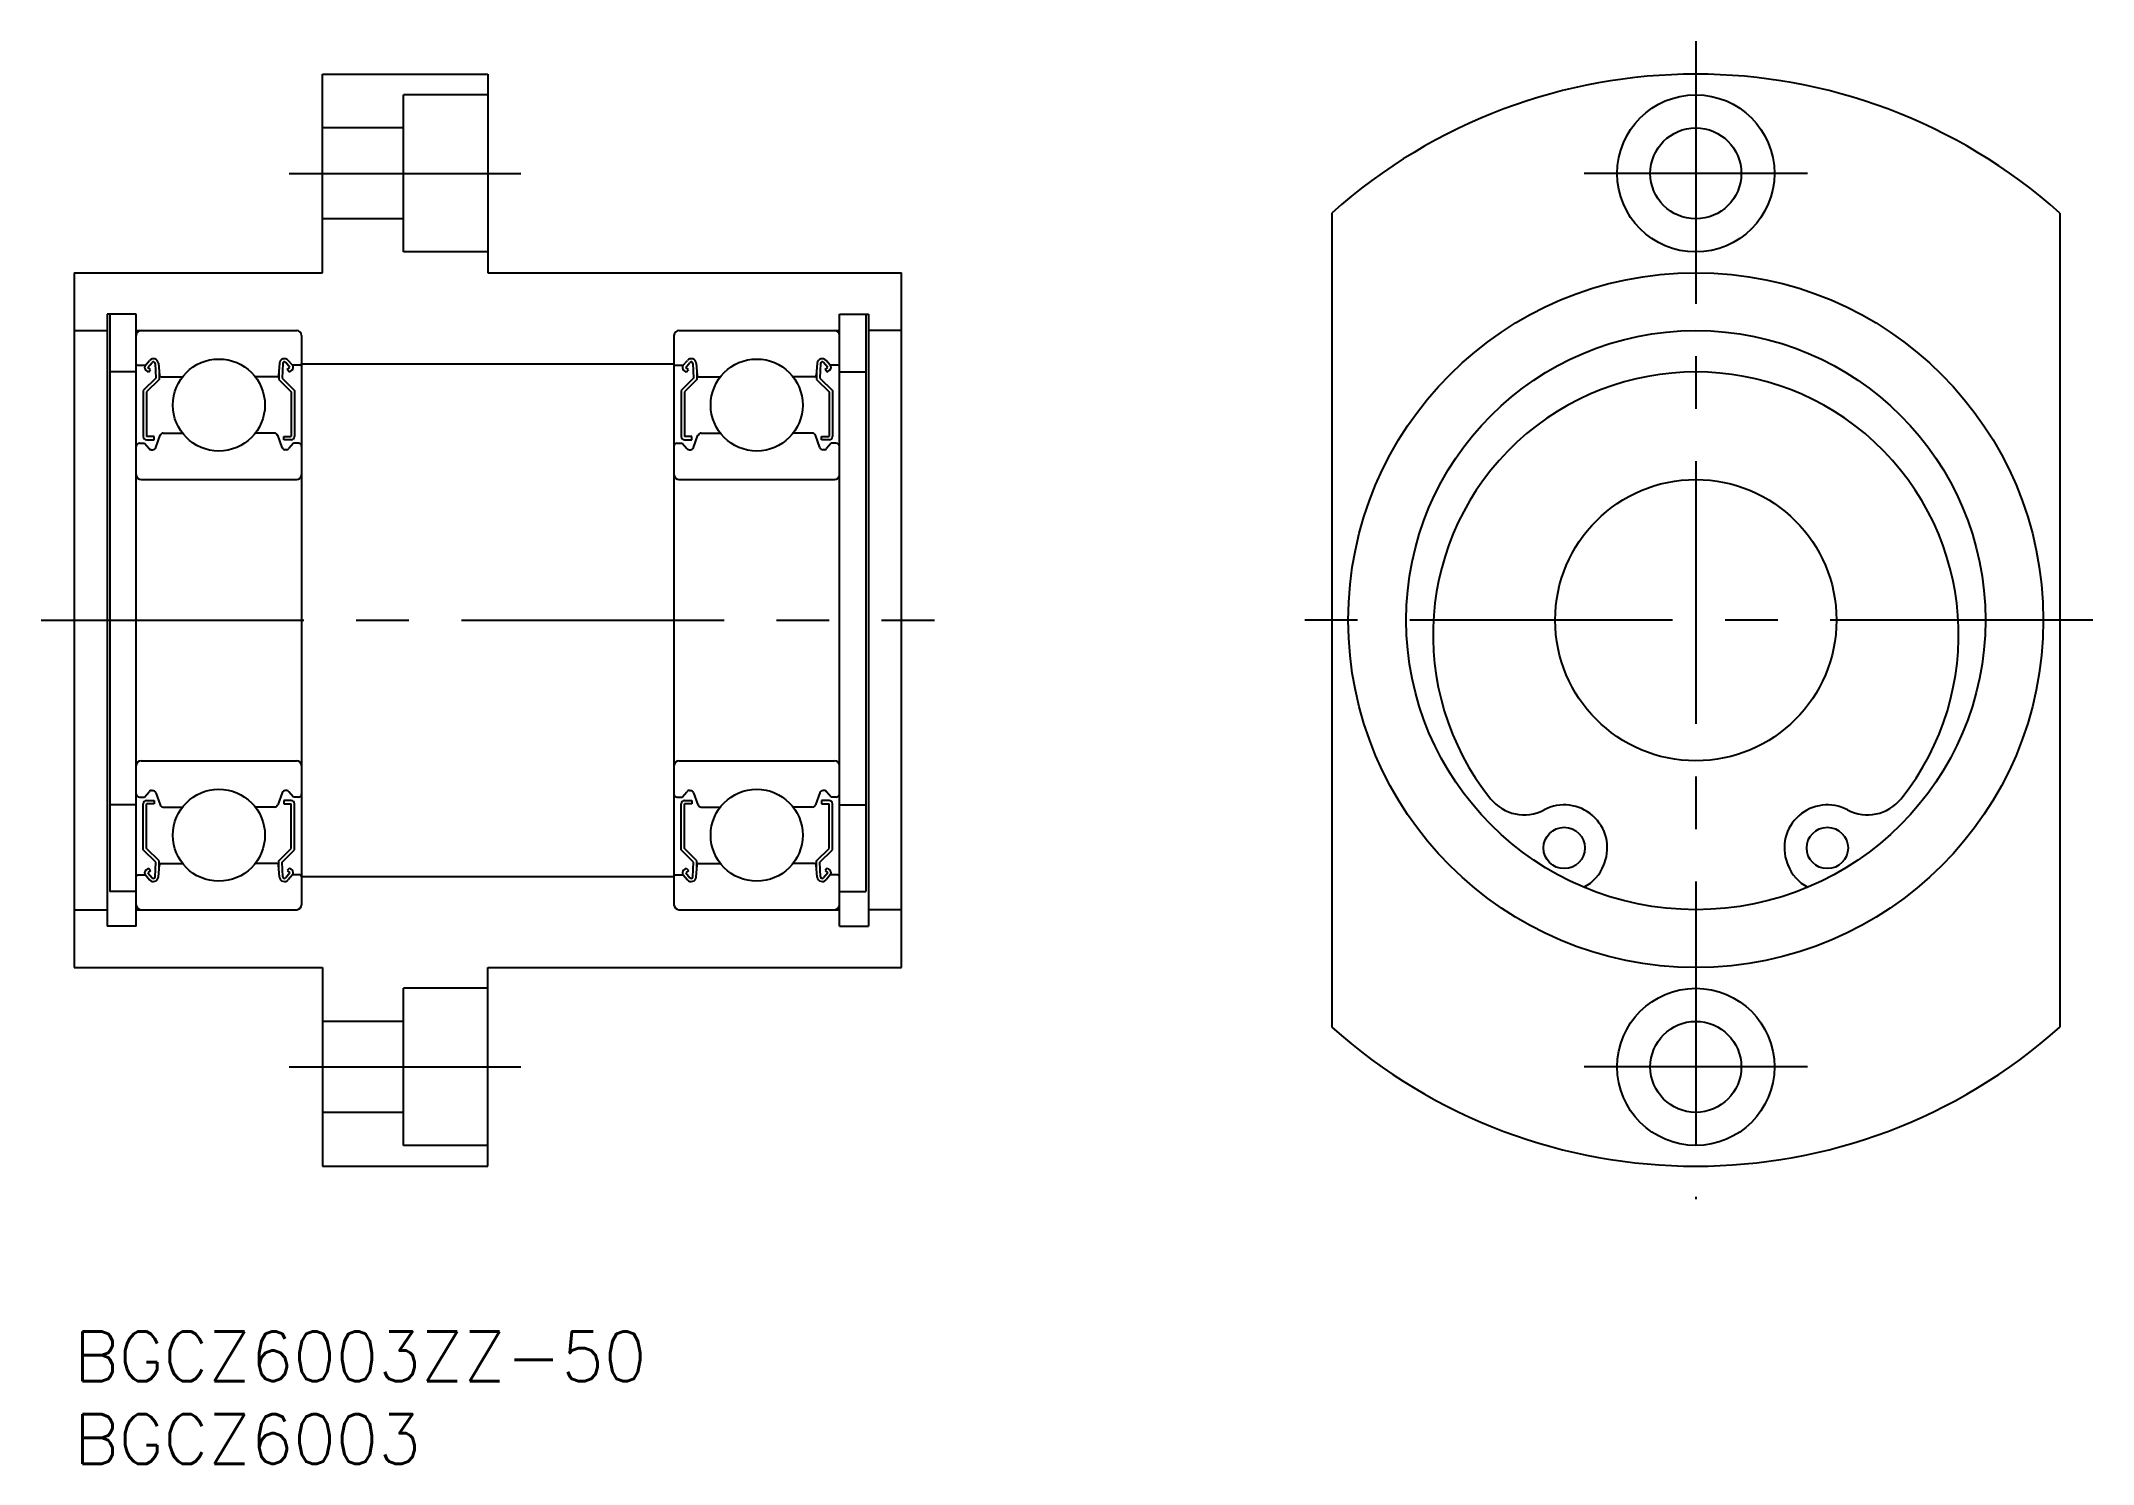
# Model space of a CAD drawing. Extents: x -2 to 122, y -8 to 78.
import ezdxf

# ---------------------------------------------------------------- set-up
doc = ezdxf.new("R2010")
doc.units = 0
doc.header["$LTSCALE"] = 0.5
doc.linetypes.add('CENTER', pattern=[50.8, 31.75, -6.35, 6.35, -6.35])
for name, color, linetype in [('MSM_CENTER', 1, 'CENTER'), ('MSM_CONTINUOUS', 7, 'CONTINUOUS'), ('MSM_PART_NUMBER', 7, 'CONTINUOUS')]:
    doc.layers.add(name, color=color, linetype=linetype)
doc.styles.get("Standard").update_dxf_attribs({"font": 'txt.shx', "height": 3, "bigfont": 'bigfont.shx'})

# ---------------------------------------------------------------- blocks, each defined once
blk = doc.blocks.new('*U6')
at = {"layer": 'MSM_PART_NUMBER'}
blk.add_text('BGCZ6003ZZ-50', height=3, dxfattribs=at).set_placement((0, -3))
blk = doc.blocks.new('*U7')
at = {"layer": 'MSM_PART_NUMBER'}
blk.add_text('BGCZ6003', height=3, dxfattribs=at).set_placement((0, -8))

msp = doc.modelspace()

# ---------------------------------------------------------------- linework, layer by layer
at = {"layer": 'MSM_CENTER'}
for p, q in [((98, 78), (98, 8)), ((13, 70), (27, 70)), ((104.75, 70), (91.25, 70)), ((-2, 43), (52, 43)), ((122, 43), (74, 43)), ((13, 16), (27, 16)), ((104.75, 16), (91.25, 16))]:
    msp.add_line(p, q, dxfattribs=at)
at = {"layer": 'MSM_CONTINUOUS'}
for p, q in [((15, 76), (25, 76)), ((15, 64), (15, 76)), ((25, 76), (25, 64)), ((25, 74.75), (19.9, 74.75)), ((19.9, 65.25), (19.9, 74.75)), ((19.9, 72.75), (15, 72.75)), ((19.9, 67.25), (15, 67.25)), ((76, 67.6), (76, 18.4)), ((120, 67.6), (120, 18.4)), ((25, 65.25), (19.9, 65.25)), ((0, 64), (0, 22)), ((0, 64), (15, 64)), ((25, 64), (50, 64)), ((50, 22), (50, 64)), ((3.75, 61.5), (2, 61.5)), ((2, 61.5), (2, 24.5)), ((2.15, 61.5, -0.5), (2.15, 26.59, -0.5)), ((3.75, 24.5), (3.75, 61.5)), ((46.25, 24.5), (46.25, 61.5)), ((46.25, 61.5), (48, 61.5)), ((47.85, 61.5, -0.5), (47.85, 26.59, -0.5)), ((48, 61.5), (48, 24.5)), ((0, 60.5), (2, 60.5)), ((3.75, 60.5), (13.45, 60.5)), ((13.75, 60.2), (13.75, 25.8)), ((36.25, 60.2), (36.25, 25.8)), ((36.55, 60.5), (46.25, 60.5)), ((50, 60.5), (48, 60.5)), ((3.85, 58.4), (4.31, 58.4)), ((4.31, 58.4), (4.56, 58.7)), ((4.46, 58.27), (4.71, 58.57)), ((4.89, 58.51), (4.93, 57.63)), ((5.09, 58.53), (5.15, 57.79)), ((12.41, 58.53), (12.35, 57.79)), ((12.61, 58.51), (12.57, 57.63)), ((13.04, 58.27), (12.79, 58.57)), ((13.19, 58.4), (12.94, 58.7)), ((13.65, 58.4), (13.19, 58.4)), ((13.75, 58.5), (36.25, 58.5)), ((36.35, 58.4), (36.81, 58.4)), ((36.81, 58.4), (37.06, 58.7)), ((36.96, 58.27), (37.21, 58.57)), ((37.39, 58.51), (37.43, 57.63)), ((37.59, 58.53), (37.65, 57.79)), ((44.91, 58.53), (44.85, 57.79)), ((45.11, 58.51), (45.07, 57.63)), ((45.54, 58.27), (45.29, 58.57)), ((45.69, 58.4), (45.44, 58.7)), ((46.15, 58.4), (45.69, 58.4)), ((3.75, 58), (2.15, 58)), ((4.93, 57.63), (4.18, 56.88)), ((4.49, 57.99), (4.33, 58.12)), ((5.13, 57.55), (4.38, 56.8)), ((4.62, 58.14), (4.46, 58.27)), ((4.49, 57.99), (4.62, 58.14)), ((5.13, 58.02), (5.13, 57.55)), ((5.25, 57.7), (6.55, 57.7)), ((12.25, 57.7), (10.95, 57.7)), ((12.37, 58.02), (12.37, 57.55)), ((12.37, 57.55), (13.12, 56.8)), ((12.57, 57.63), (13.32, 56.88)), ((12.88, 58.14), (13.04, 58.27)), ((13.01, 57.99), (12.88, 58.14)), ((13.01, 57.99), (13.17, 58.12)), ((37.43, 57.63), (36.68, 56.88)), ((36.99, 57.99), (36.83, 58.12)), ((37.63, 57.55), (36.88, 56.8)), ((37.12, 58.14), (36.96, 58.27)), ((36.99, 57.99), (37.12, 58.14)), ((37.63, 58.02), (37.63, 57.55)), ((37.75, 57.7), (39.05, 57.7)), ((44.75, 57.7), (43.45, 57.7)), ((44.87, 58.02), (44.87, 57.55)), ((44.87, 57.55), (45.62, 56.8)), ((45.07, 57.63), (45.82, 56.88)), ((45.38, 58.14), (45.54, 58.27)), ((45.51, 57.99), (45.38, 58.14)), ((45.51, 57.99), (45.67, 58.12)), ((46.25, 58), (47.85, 58)), ((4.18, 56.88), (4.18, 54.1)), ((4.38, 56.8), (4.38, 54.1)), ((13.12, 56.8), (13.12, 54.1)), ((13.32, 56.88), (13.32, 54.1)), ((36.68, 56.88), (36.68, 54.1)), ((36.88, 56.8), (36.88, 54.1)), ((45.62, 56.8), (45.62, 54.1)), ((45.82, 56.88), (45.82, 54.1)), ((3.95, 53.7), (4.25, 53.7)), ((4.25, 53.7), (4.53, 53.37)), ((4.83, 54.1), (4.38, 54.1)), ((4.38, 53.9), (4.83, 53.9)), ((4.83, 53.9), (4.83, 54.1)), ((4.93, 53.43), (5.2, 54.17)), ((5.39, 54.3), (6.55, 54.3)), ((12.11, 54.3), (10.95, 54.3)), ((12.57, 53.43), (12.3, 54.17)), ((12.67, 53.9), (12.67, 54.1)), ((12.67, 54.1), (13.12, 54.1)), ((13.12, 53.9), (12.67, 53.9)), ((13.25, 53.7), (12.97, 53.37)), ((13.55, 53.7), (13.25, 53.7)), ((36.45, 53.7), (36.75, 53.7)), ((36.75, 53.7), (37.03, 53.37)), ((37.33, 54.1), (36.88, 54.1)), ((36.88, 53.9), (37.33, 53.9)), ((37.33, 53.9), (37.33, 54.1)), ((37.43, 53.43), (37.7, 54.17)), ((37.89, 54.3), (39.05, 54.3)), ((44.61, 54.3), (43.45, 54.3)), ((45.07, 53.43), (44.8, 54.17)), ((45.17, 53.9), (45.17, 54.1)), ((45.17, 54.1), (45.62, 54.1)), ((45.62, 53.9), (45.17, 53.9)), ((45.75, 53.7), (45.47, 53.37)), ((46.05, 53.7), (45.75, 53.7)), ((4.68, 53.3), (4.74, 53.3)), ((12.82, 53.3), (12.76, 53.3)), ((37.18, 53.3), (37.24, 53.3)), ((45.32, 53.3), (45.26, 53.3)), ((4.05, 51.5), (13.45, 51.5)), ((36.55, 51.5), (45.95, 51.5)), ((4.05, 34.5), (13.45, 34.5)), ((36.55, 34.5), (45.95, 34.5)), ((3.95, 32.3), (4.25, 32.3)), ((4.25, 32.3), (4.53, 32.63)), ((4.68, 32.7), (4.74, 32.7)), ((4.93, 32.57), (5.2, 31.83)), ((12.57, 32.57), (12.3, 31.83)), ((12.82, 32.7), (12.76, 32.7)), ((13.25, 32.3), (12.97, 32.63)), ((13.55, 32.3), (13.25, 32.3)), ((36.45, 32.3), (36.75, 32.3)), ((36.75, 32.3), (37.03, 32.63)), ((37.18, 32.7), (37.24, 32.7)), ((37.43, 32.57), (37.7, 31.83)), ((45.07, 32.57), (44.8, 31.83)), ((45.32, 32.7), (45.26, 32.7)), ((45.75, 32.3), (45.47, 32.63)), ((46.05, 32.3), (45.75, 32.3)), ((3.75, 31.83), (2.15, 31.83)), ((4.18, 29.12), (4.18, 31.9)), ((4.38, 32.1), (4.83, 32.1)), ((4.38, 29.2), (4.38, 31.9)), ((4.83, 31.9), (4.38, 31.9)), ((4.83, 32.1), (4.83, 31.9)), ((5.39, 31.7), (6.55, 31.7)), ((12.11, 31.7), (10.95, 31.7)), ((12.67, 32.1), (12.67, 31.9)), ((13.12, 32.1), (12.67, 32.1)), ((12.67, 31.9), (13.12, 31.9)), ((13.12, 29.2), (13.12, 31.9)), ((13.32, 29.12), (13.32, 31.9)), ((36.68, 29.12), (36.68, 31.9)), ((36.88, 32.1), (37.33, 32.1)), ((36.88, 29.2), (36.88, 31.9)), ((37.33, 31.9), (36.88, 31.9)), ((37.33, 32.1), (37.33, 31.9)), ((37.89, 31.7), (39.05, 31.7)), ((44.61, 31.7), (43.45, 31.7)), ((45.62, 32.1), (45.17, 32.1)), ((45.17, 32.1), (45.17, 31.9)), ((45.17, 31.9), (45.62, 31.9)), ((45.62, 29.2), (45.62, 31.9)), ((45.82, 29.12), (45.82, 31.9)), ((46.25, 31.83), (47.85, 31.83)), ((4.93, 28.37), (4.18, 29.12)), ((5.13, 28.45), (4.38, 29.2)), ((12.37, 28.45), (13.12, 29.2)), ((12.57, 28.37), (13.32, 29.12)), ((37.43, 28.37), (36.68, 29.12)), ((37.63, 28.45), (36.88, 29.2)), ((44.87, 28.45), (45.62, 29.2)), ((45.07, 28.37), (45.82, 29.12)), ((3.85, 27.6), (4.31, 27.6)), ((4.31, 27.6), (4.56, 27.3)), ((4.49, 28.01), (4.33, 27.88)), ((4.62, 27.86), (4.46, 27.73)), ((4.46, 27.73), (4.71, 27.43)), ((4.49, 28.01), (4.62, 27.86)), ((4.89, 27.49), (4.93, 28.37)), ((5.09, 27.47), (5.15, 28.21)), ((5.13, 27.98), (5.13, 28.45)), ((5.25, 28.3), (6.55, 28.3)), ((12.25, 28.3), (10.95, 28.3)), ((12.41, 27.47), (12.35, 28.21)), ((12.37, 27.98), (12.37, 28.45)), ((12.61, 27.49), (12.57, 28.37)), ((13.04, 27.73), (12.79, 27.43)), ((13.01, 28.01), (12.88, 27.86)), ((12.88, 27.86), (13.04, 27.73)), ((13.19, 27.6), (12.94, 27.3)), ((13.01, 28.01), (13.17, 27.88)), ((13.65, 27.6), (13.19, 27.6)), ((13.75, 27.5), (36.25, 27.5)), ((36.35, 27.6), (36.81, 27.6)), ((36.81, 27.6), (37.06, 27.3)), ((36.99, 28.01), (36.83, 27.88)), ((37.12, 27.86), (36.96, 27.73)), ((36.96, 27.73), (37.21, 27.43)), ((36.99, 28.01), (37.12, 27.86)), ((37.39, 27.49), (37.43, 28.37)), ((37.59, 27.47), (37.65, 28.21)), ((37.63, 27.98), (37.63, 28.45)), ((37.75, 28.3), (39.05, 28.3)), ((44.75, 28.3), (43.45, 28.3)), ((44.91, 27.47), (44.85, 28.21)), ((44.87, 27.98), (44.87, 28.45)), ((45.11, 27.49), (45.07, 28.37)), ((45.54, 27.73), (45.29, 27.43)), ((45.51, 28.01), (45.38, 27.86)), ((45.38, 27.86), (45.54, 27.73)), ((45.69, 27.6), (45.44, 27.3)), ((45.51, 28.01), (45.67, 27.88)), ((46.15, 27.6), (45.69, 27.6)), ((92.44, 28.21), (92.48, 28.32)), ((103.52, 28.32), (103.56, 28.21)), ((3.75, 26.59), (2.15, 26.59)), ((46.25, 26.59), (47.85, 26.59)), ((0, 25.5), (2, 25.5)), ((3.75, 25.5), (13.45, 25.5)), ((6.55, 25.5), (6.55, 25.5)), ((36.55, 25.5), (46.25, 25.5)), ((39.05, 25.5), (39.05, 25.5)), ((50, 25.5), (48, 25.5)), ((3.75, 24.5), (2, 24.5)), ((46.25, 24.5), (48, 24.5)), ((0, 22), (15, 22)), ((15, 22), (15, 10)), ((25, 22), (50, 22)), ((25, 10), (25, 22)), ((25, 20.75), (19.9, 20.75)), ((19.9, 11.25), (19.9, 20.75)), ((19.9, 18.75), (15, 18.75)), ((19.9, 13.25), (15, 13.25)), ((25, 11.25), (19.9, 11.25)), ((15, 10), (25, 10))]:
    msp.add_line(p, q, dxfattribs=at)
for centre, radius in [((98, 70), 4.75), ((98, 70), 2.75), ((98, 43), 21), ((98, 43), 17.5), ((8.75, 56), 2.78), ((41.25, 56), 2.78), ((98, 43), 8.5), ((8.75, 30), 2.78), ((41.25, 30), 2.78), ((90.05, 29.23), 1.25), ((105.95, 29.23), 1.25), ((98, 16), 4.75), ((98, 16), 2.75)]:
    msp.add_circle(centre, radius, dxfattribs=at)
for centre, radius, start, end in [((98, 43), 33, 48.1897, 131.8103), ((4.05, 60.2), 0.3, 90, 180), ((13.45, 60.2), 0.3, 0, 90), ((36.55, 60.2), 0.3, 90, 180), ((45.95, 60.2), 0.3, 0, 90), ((3.85, 58.5), 0.1, 180, 270), ((4.46, 58.27), 0.2, 140.0031, 230.0823), ((4.79, 58.5), 0.3, 4.9968, 140.0031), ((4.79, 58.51), 0.1, 2.8198, 140.0012), ((12.71, 58.5), 0.3, 39.9969, 175.0032), ((12.71, 58.51), 0.1, 39.9988, 177.1802), ((13.04, 58.27), 0.2, 309.9177, 39.9969), ((13.65, 58.5), 0.1, 270, 0), ((36.35, 58.5), 0.1, 180, 270), ((36.96, 58.27), 0.2, 140.0031, 230.0823), ((37.29, 58.5), 0.3, 4.9968, 140.0031), ((37.29, 58.51), 0.1, 2.8198, 140.0012), ((45.21, 58.5), 0.3, 39.9969, 175.0032), ((45.21, 58.51), 0.1, 39.9988, 177.1802), ((45.54, 58.27), 0.2, 309.9177, 39.9969), ((46.15, 58.5), 0.1, 270, 0), ((5.25, 57.8), 0.1, 184.9968, 270), ((12.25, 57.8), 0.1, 270, 355.0032), ((37.75, 57.8), 0.1, 184.9968, 270), ((44.75, 57.8), 0.1, 270, 355.0032), ((98, 42.12), 15.88, 321.3506, 218.6494), ((3.95, 53.5), 0.2, 90, 180), ((4.38, 54.1), 0.2, 180, 270), ((4.68, 53.5), 0.2, 219.9947, 270), ((4.74, 53.5), 0.2, 270, 339.9921), ((5.39, 54.1), 0.2, 90, 159.9921), ((12.11, 54.1), 0.2, 20.0079, 90), ((12.76, 53.5), 0.2, 200.0079, 270), ((12.82, 53.5), 0.2, 270, 320.0053), ((13.12, 54.1), 0.2, 270, 0), ((13.55, 53.5), 0.2, 0, 90), ((36.45, 53.5), 0.2, 90, 180), ((36.88, 54.1), 0.2, 180, 270), ((37.18, 53.5), 0.2, 219.9947, 270), ((37.24, 53.5), 0.2, 270, 339.9921), ((37.89, 54.1), 0.2, 90, 159.9921), ((44.61, 54.1), 0.2, 20.0079, 90), ((45.26, 53.5), 0.2, 200.0079, 270), ((45.32, 53.5), 0.2, 270, 320.0053), ((45.62, 54.1), 0.2, 270, 0), ((46.05, 53.5), 0.2, 0, 90), ((4.05, 51.8), 0.3, 180, 270), ((13.45, 51.8), 0.3, 270, 0), ((36.55, 51.8), 0.3, 180, 270), ((45.95, 51.8), 0.3, 270, 0), ((4.05, 34.2), 0.3, 90, 180), ((13.45, 34.2), 0.3, 0, 90), ((36.55, 34.2), 0.3, 90, 180), ((45.95, 34.2), 0.3, 0, 90), ((3.95, 32.5), 0.2, 180, 270), ((4.68, 32.5), 0.2, 90, 140.0053), ((4.74, 32.5), 0.2, 20.0079, 90), ((12.76, 32.5), 0.2, 90, 159.9921), ((12.82, 32.5), 0.2, 39.9947, 90), ((13.55, 32.5), 0.2, 270, 0), ((36.45, 32.5), 0.2, 180, 270), ((37.18, 32.5), 0.2, 90, 140.0053), ((37.24, 32.5), 0.2, 20.0079, 90), ((45.26, 32.5), 0.2, 90, 159.9921), ((45.32, 32.5), 0.2, 39.9947, 90), ((46.05, 32.5), 0.2, 270, 0), ((4.38, 31.9), 0.2, 90, 180), ((5.39, 31.9), 0.2, 200.0079, 270), ((12.11, 31.9), 0.2, 270, 339.9921), ((13.12, 31.9), 0.2, 0, 90), ((36.88, 31.9), 0.2, 90, 180), ((37.89, 31.9), 0.2, 200.0079, 270), ((44.61, 31.9), 0.2, 270, 339.9921), ((45.62, 31.9), 0.2, 0, 90), ((87.63, 33.83), 2.6, 218.6494, 297.7045), ((90.05, 29.23), 2.6, 339.4114, 117.7045), ((105.95, 29.23), 2.6, 62.2955, 200.5886), ((108.37, 33.83), 2.6, 242.2955, 321.3506), ((3.85, 27.5), 0.1, 90, 180), ((4.46, 27.73), 0.2, 129.9177, 219.9969), ((4.79, 27.5), 0.3, 219.9969, 355.0032), ((4.79, 27.49), 0.1, 219.9988, 357.1802), ((5.25, 28.2), 0.1, 90, 175.0032), ((12.25, 28.2), 0.1, 4.9968, 90), ((12.71, 27.5), 0.3, 184.9968, 320.0031), ((12.71, 27.49), 0.1, 182.8198, 320.0012), ((13.04, 27.73), 0.2, 320.0031, 50.0823), ((13.65, 27.5), 0.1, 0, 90), ((36.35, 27.5), 0.1, 90, 180), ((36.96, 27.73), 0.2, 129.9177, 219.9969), ((37.29, 27.5), 0.3, 219.9969, 355.0032), ((37.29, 27.49), 0.1, 219.9988, 357.1802), ((37.75, 28.2), 0.1, 90, 175.0032), ((44.75, 28.2), 0.1, 4.9968, 90), ((45.21, 27.5), 0.3, 184.9968, 320.0031), ((45.21, 27.49), 0.1, 182.8198, 320.0012), ((45.54, 27.73), 0.2, 320.0031, 50.0823), ((46.15, 27.5), 0.1, 0, 90), ((90.1, 29.09), 2.5, 297.0551, 339.4114), ((105.9, 29.09), 2.5, 200.5886, 242.9449), ((4.05, 25.8), 0.3, 180, 270), ((13.45, 25.8), 0.3, 270, 0), ((36.55, 25.8), 0.3, 180, 270), ((45.95, 25.8), 0.3, 270, 0), ((98, 43), 33, 228.1897, 311.8103)]:
    msp.add_arc(centre, radius, start, end, dxfattribs=at)

# ---------------------------------------------------------------- block references
for name in ['*U6', '*U7']:
    msp.add_blockref(name, (0, 0), dxfattribs=at)

doc.saveas('drawing.dxf')
